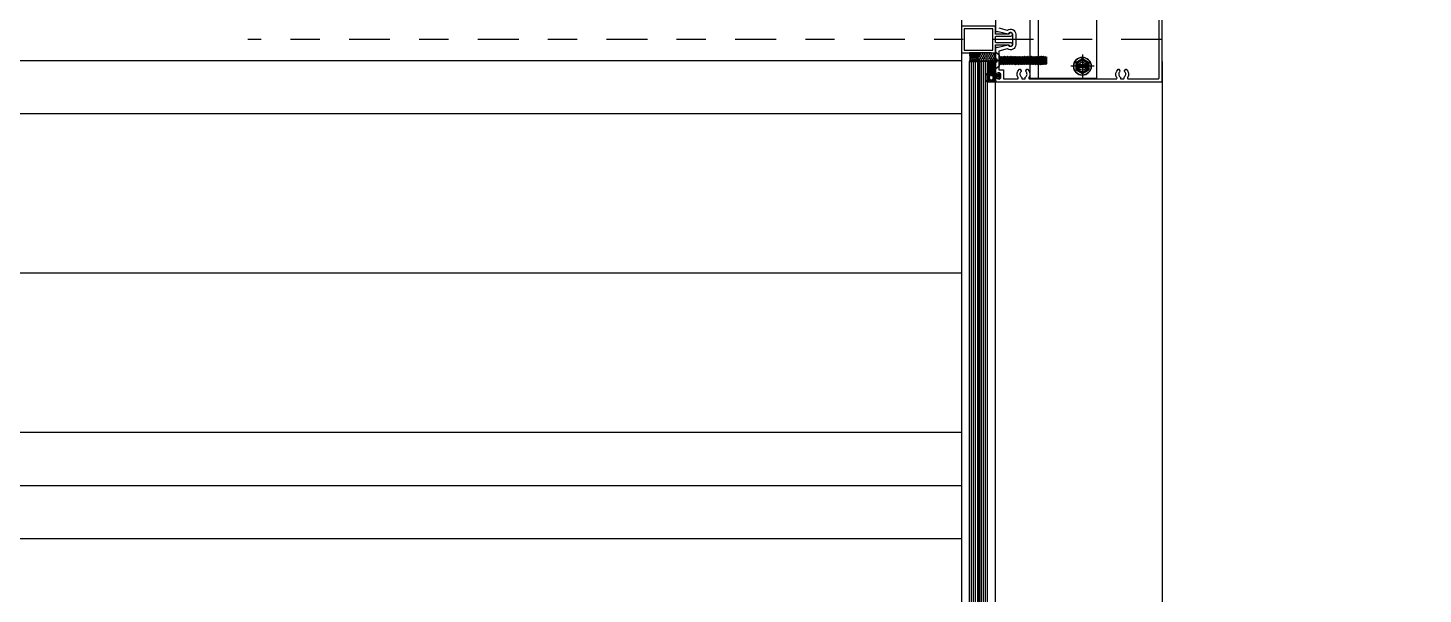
# Model space of a CAD drawing. Header units: millimetres. Extents: x -101 to 3415, y -52 to 1366.
# Drawn here: x 223.073 to 227.843, y 158.704 to 160.639 of the extents above; entities that cross this region are included whole.
import ezdxf

# ---------------------------------------------------------------- set-up
doc = ezdxf.new("R2010")
doc.units = ezdxf.units.MM
doc.linetypes.add('CENTER3', pattern=[0.28, 0.14, -0.05, 0.04, -0.05])
doc.layers.add('00_ARQ', color=8, linetype='Continuous')
doc.layers.add('A-CANCELERIA', color=2, linetype='Continuous')

# ---------------------------------------------------------------- blocks, each defined once
blk = doc.blocks.new('AUDIT_I_220507212152-0')
at = {"layer": 'A-CANCELERIA'}
h = blk.add_hatch(dxfattribs=at)
h.set_pattern_fill('SELLADOR', color=256, scale=0.0254, angle=-90, style=0)
h.set_pattern_definition([(270, (247.7733591, -56.3400958), (0.00025604724, -0.00012802362), [0, -0.00025604724])])
edge = h.paths.add_edge_path()
edge.add_line((282.3377, -57.1904), (282.3467, -57.1904))
edge.add_arc((282.3467, -57.1901), 0.0003, 270, 344.0117)
edge.add_arc((282.3661, -57.1936), 0.0195, 169.9449, 189.3796)
edge.add_line((282.3469, -57.1968), (282.3409, -57.1968))
edge.add_line((282.3409, -57.1968), (282.3377, -57.1968))
edge.add_arc((282.3377, -57.1936), 0.00318, 270, 449.9812)
h = blk.add_hatch(dxfattribs=at)
h.set_pattern_fill('ANSI37', color=256, scale=0.0002, angle=-90, style=0)
h.set_pattern_definition([(315, (250.7601712, -62.69838193), (0.000449012806, 0.000449012806), []), (45, (250.7601712, -62.69838193), (-0.000449012806, 0.000449012806), [])])
edge = h.paths.add_edge_path()
edge.add_line((282.3272, -57.2122), (282.3274, -57.2104))
edge.add_line((282.3274, -57.2104), (282.3274, -57.2092))
edge.add_arc((282.327, -57.2092), 0.000381, 360, 438.6001)
edge.add_line((282.3271, -57.2088), (282.3249, -57.2083))
edge.add_arc((282.3249, -57.2085), 0.000127, 438.6001, 554.6322)
edge.add_line((282.3247, -57.2085), (282.325, -57.2096))
edge.add_arc((282.3247, -57.2097), 0.000381, 194.6322, 374.6322, ccw=False)
edge.add_line((282.3243, -57.2098), (282.3237, -57.2076))
edge.add_line((282.3237, -57.2076), (282.3243, -57.2054))
edge.add_arc((282.3247, -57.2055), 0.000381, 345.3678, 525.3678, ccw=False)
edge.add_line((282.325, -57.2056), (282.3247, -57.2067))
edge.add_arc((282.3249, -57.2067), 0.000127, 525.3678, 641.3999)
edge.add_line((282.3249, -57.2068), (282.3271, -57.2064))
edge.add_arc((282.327, -57.206), 0.000381, 281.3999, 360)
edge.add_line((282.3274, -57.206), (282.3274, -57.2058))
edge.add_line((282.3274, -57.2058), (282.3337, -57.2058))
edge.add_line((282.3337, -57.2058), (282.3337, -57.2076))
edge.add_line((282.3337, -57.2076), (282.3337, -57.2104))
edge.add_line((282.3337, -57.2104), (282.3337, -57.2122))
edge.add_line((282.3337, -57.2122), (282.3272, -57.2122))
edge = h.paths.add_edge_path(flags=16)
edge.add_line((282.3317, -57.2092), (282.3317, -57.2087))
edge.add_arc((282.3306, -57.2087), 0.00114, 360, 540)
edge.add_line((282.3294, -57.2087), (282.3294, -57.2092))
edge.add_arc((282.3306, -57.2092), 0.00114, 540, 720)

msp = doc.modelspace()

# ---------------------------------------------------------------- hatches: boundary and pattern name
at = {"layer": '00_ARQ'}
h = msp.add_hatch(dxfattribs=at)
h.set_pattern_fill('PLASTI', color=9, scale=0.228646)
h.set_pattern_definition([(0, (-3488.3955, -6.6233), (0, 1.4519016), []), (0, (-3488.3955, -6.4419), (0, 1.4519016), []), (0, (-3488.3955, -6.2604), (0, 1.4519016), []), (0, (-3488.3955, -5.7159), (0, 1.4519016), [])])
edge = h.paths.add_edge_path()
edge.add_line((226.2649, 169.1231), (226.2649, 80.5374))
edge.add_line((226.2649, 80.5374), (213.9179, 80.5374))
edge.add_line((213.9179, 80.5374), (213.9179, 179.9984))
edge.add_line((213.9179, 179.9984), (255.187, 179.9984))
edge.add_line((255.187, 179.9984), (255.187, 163.5359))
edge.add_line((255.187, 163.5359), (242.2388, 163.5359))
edge.add_line((242.2388, 163.5359), (242.2388, 175.334))
edge.add_line((242.2388, 175.334), (234.0075, 175.334))
edge.add_line((234.0075, 175.334), (234.0075, 163.5359))
edge.add_line((234.0075, 163.5359), (227.2349, 163.5359))
edge.add_line((227.2349, 163.5359), (227.2349, 163.7409))
edge.add_line((227.2349, 163.7409), (226.9508, 163.7409))
edge.add_line((226.9508, 163.7409), (226.9508, 169.1157))
edge.add_line((226.9508, 169.1157), (227.0024, 169.1157))
edge.add_arc((227.0024, 169.1112), 0.00457, 38.4506, 90, ccw=False)
edge.add_line((227.006, 169.114), (227.1182, 168.91))
edge.add_arc((227.1213, 168.9117), 0.00343, 208.8256, 279.625)
edge.add_line((227.1218, 168.9083), (227.1886, 168.9083))
edge.add_line((227.1886, 168.9083), (227.1886, 168.9156))
edge.add_line((227.1886, 168.9156), (227.1254, 168.9156))
edge.add_arc((227.1254, 168.9202), 0.00457, 218.4506, 270, ccw=False)
edge.add_line((227.1218, 168.9173), (227.0095, 169.1213))
edge.add_arc((227.0065, 169.1197), 0.00343, 28.8256, 99.625)
edge.add_line((227.0059, 169.1231), (226.2649, 169.1231))
h = msp.add_hatch(dxfattribs=at)
h.set_pattern_fill('HONEY', color=9, scale=0.001372, angle=90, style=0)
h.set_pattern_definition([(90, (384.4279665, 164.4416817), (0.00377215011, 0.00653355721), [0.0043557048, -0.0087114096]), (330, (384.4279665, 164.4416817), (0.00377215146, -0.00653355643), [0.0043557048, -0.0087114096]), (30, (384.4279665, 164.4416817), (0.00754430158, 7.8e-10), [-0.0087114096, 0.0043557048])])
edge = h.paths.add_edge_path()
edge.add_line((226.3663, 160.5535), (226.3335, 160.5533))
edge.add_arc((226.3335, 160.5388), 0.0145, 90, 270)
edge.add_line((226.3335, 160.5243), (226.3663, 160.5245))
edge.add_arc((226.3663, 160.539), 0.0145, 270, 450)
h = msp.add_hatch(dxfattribs=at)
h.set_pattern_fill('DOTS', color=9, scale=0.000457292, style=0)
h.set_pattern_definition([(180, (359.62721535, 169.09927284), (-0.0003629754005, 0.000725950801), [0, -0.000725950801])])
edge = h.paths.add_edge_path()
edge.add_ellipse((226.3658, 160.5859), major_axis=(-0.0445, 0.0445), ratio=1, start_angle=123.6164, end_angle=148.8049, ccw=False)
edge.add_line((226.3534, 160.5243), (226.3534, 160.4839))
edge.add_ellipse((226.3658, 160.5456), major_axis=(-0.0445, 0.0445), ratio=1, start_angle=123.6164, end_angle=130.3882)
edge.add_line((226.3607, 160.4829), (226.3709, 160.4829))
edge.add_ellipse((226.3658, 160.5456), major_axis=(0.0445, 0.0445), ratio=1, start_angle=229.6118, end_angle=238.8049)
edge.add_line((226.3808, 160.4845), (226.3808, 160.5248))

# ---------------------------------------------------------------- linework, layer by layer
at = {"layer": '00_ARQ', "color": 9}
for p, q in [((226.5546, 160.5396), (226.5546, 160.5156)), ((226.3262, 160.5243), (226.3193, 160.5243)), ((226.3808, 160.5272), (226.4069, 160.5272))]:
    msp.add_line(p, q, dxfattribs=at)
for points in [[(226.3791, 160.6447, 0), (226.2666, 160.6447, 0.414214)], [(226.3808, 144.1565), (226.3808, 144.1805, 0.414214), (226.3791, 144.1822, 0), (226.2666, 144.1822, 0.414214), (226.2649, 144.1805)], [(226.3808, 160.7142), (226.3808, 160.6282, 0.414214), (226.3826, 160.6265), (226.3899, 160.6265), (226.4243, 160.6188, 0.356258), (226.4258, 160.6196, -0.808797), (226.4389, 160.6168), (226.4389, 160.5813, -0.808797), (226.4258, 160.5785, 0.356258), (226.4243, 160.5792), (226.3899, 160.5716), (226.3826, 160.5716, 0.414214), (226.3808, 160.5698), (226.3808, 160.4838, 0.669376), (226.3838, 160.4826, -0.199773), (226.3912, 160.4857), (226.3924, 160.4857, -0.414214), (226.3982, 160.4798), (226.3982, 160.4696, -0.414214), (226.3924, 160.4638), (226.3912, 160.4638, -0.199773), (226.3838, 160.4669, 0.669376), (226.3808, 160.4657), (226.3808, 160.4657), (226.3808, 160.4561, 0.414214), (226.3831, 160.4538), (226.9491, 160.4538, 0.414214), (226.9508, 160.4556), (226.9508, 160.7425, 0.414214)], [(226.3924, 160.6388), (226.4207, 160.6312, 0.221837), (226.4219, 160.6314), (226.4219, 160.6314, -0.606882), (226.4499, 160.6168), (226.4499, 160.5813, -0.608426), (226.4218, 160.5667, 0.222929), (226.4207, 160.5669), (226.3924, 160.5594, 0.339454), (226.3918, 160.5585), (226.3918, 160.497, 0.414214), (226.3931, 160.4956), (226.4069, 160.4956, -0.414214), (226.4082, 160.4943), (226.4082, 160.4661, 0.414214), (226.4096, 160.4648), (226.4561, 160.4648, 0.597055), (226.4581, 160.4685, -0.38562), (226.4626, 160.4975, -0.433937), (226.4646, 160.4973), (226.4686, 160.4916, -0.384737), (226.4684, 160.4897, 0.496289), (226.4697, 160.4704, -0.251974), (226.4703, 160.4693), (226.4703, 160.4661, 0.414214), (226.4717, 160.4648), (226.4811, 160.4648, 0.414214), (226.4825, 160.4661), (226.4825, 160.4693, -0.251973), (226.4831, 160.4704, 0.496295), (226.4844, 160.4897, -0.384687), (226.4841, 160.4916), (226.4882, 160.4973, -0.434031), (226.4901, 160.4975, -0.385613), (226.4946, 160.4685, 0.597063), (226.4967, 160.4648), (226.7938, 160.4648, 0.597023), (226.7958, 160.4685, -0.38562), (226.8003, 160.4975, -0.433937), (226.8023, 160.4973), (226.8063, 160.4916, -0.384737), (226.8061, 160.4897, 0.496289), (226.8074, 160.4704, -0.251974), (226.808, 160.4693), (226.808, 160.4661, 0.414214), (226.8094, 160.4648), (226.8188, 160.4648, 0.414214), (226.8201, 160.4661), (226.8201, 160.4693, -0.251973), (226.8207, 160.4704, 0.496295), (226.822, 160.4897, -0.384687), (226.8218, 160.4916), (226.8258, 160.4973, -0.434031), (226.8278, 160.4975, -0.385613), (226.8323, 160.4685, 0.597036), (226.8343, 160.4648), (226.9362, 160.4648, 0.414214), (226.9398, 160.4684), (226.9398, 160.7296, 0.414214)], [(226.2649, 160.643), (226.2649, 160.555, 0.414214), (226.2666, 160.5533), (226.3791, 160.5533, 0.414214), (226.3808, 160.555), (226.3808, 160.5791, -0.414214), (226.3826, 160.5808), (226.4258, 160.5808, -0.299044), (226.4274, 160.5798, 0.814098), (226.4389, 160.5821, 0.414214), (226.4329, 160.5881), (226.3826, 160.5881, -0.414214), (226.3808, 160.5899), (226.3808, 160.6082, -0.414214), (226.3826, 160.6099), (226.4329, 160.6099, 0.999975), (226.4329, 160.6219, 0.299206), (226.4274, 160.6183, -0.299044), (226.4258, 160.6172), (226.3826, 160.6172, -0.414214), (226.3808, 160.619), (226.3808, 160.643, 0.414214)], [(226.9508, 160.5243), (226.9508, 147.1545), (226.7074, 147.1545), (226.6936, 147.1682), (226.6936, 147.2894, 0.414214), (226.6708, 147.3123), (226.6065, 147.3123, 0.414214), (226.5836, 147.2894), (226.5836, 147.1682), (226.5699, 147.1545), (226.4187, 147.1545), (226.4187, 147.2314, 0.414214), (226.4072, 147.2428), (226.3808, 147.2428), (226.3808, 160.5243)]]:
    msp.add_lwpolyline(points, format="xyb", dxfattribs=at)
for points in [[(226.2649, 169.1231), (226.2649, 80.5374)], [(226.5273, 160.4664), (226.5273, 160.7316)], [(226.3936, 160.5411), (226.3954, 160.5379), (226.3932, 160.5218)], [(226.3936, 160.5411), (226.3932, 160.5376)], [(226.3932, 160.5411), (226.3936, 160.5411)], [(226.3957, 160.5133), (226.3987, 160.5411)], [(226.3994, 160.5411), (226.3965, 160.5133)], [(226.4045, 160.5411), (226.4016, 160.5133)], [(226.4052, 160.5411), (226.4023, 160.5133)], [(226.4074, 160.5133), (226.4103, 160.5411)], [(226.411, 160.5411), (226.4081, 160.5133)], [(226.4161, 160.5411), (226.4132, 160.5133)], [(226.4168, 160.5411), (226.4139, 160.5133)], [(226.419, 160.5133), (226.4219, 160.5411)], [(226.4226, 160.5411), (226.4197, 160.5133)], [(226.4236, 160.5315), (226.4244, 160.5379), (226.4236, 160.5394)], [(226.4277, 160.5411), (226.4248, 160.5133)], [(226.4284, 160.5411), (226.4255, 160.5133)], [(226.4306, 160.5133), (226.4335, 160.5411)], [(226.4342, 160.5411), (226.4313, 160.5133)], [(226.4393, 160.5411), (226.4364, 160.5133)], [(226.44, 160.5411), (226.4371, 160.5133)], [(226.4451, 160.5411), (226.4422, 160.5133)], [(226.4458, 160.5411), (226.4429, 160.5133)], [(226.448, 160.5133), (226.4509, 160.5411)], [(226.4516, 160.5411), (226.4487, 160.5133)], [(226.4567, 160.5411), (226.4538, 160.5133)], [(226.4575, 160.5411), (226.4545, 160.5133)], [(226.4596, 160.5133), (226.4625, 160.5411)], [(226.4633, 160.5411), (226.4604, 160.5133)], [(226.4687, 160.5218), (226.468, 160.5165), (226.4662, 160.5133), (226.4654, 160.5133), (226.4636, 160.5165), (226.4665, 160.5379), (226.4683, 160.5411), (226.4687, 160.5411)], [(226.4683, 160.5411), (226.4654, 160.5133)], [(226.4687, 160.5411), (226.4687, 160.5165), (226.468, 160.5165)], [(226.4741, 160.5411), (226.4712, 160.5133)], [(226.4749, 160.5411), (226.472, 160.5133)], [(226.4771, 160.5133), (226.48, 160.5411)], [(226.4807, 160.5411), (226.4778, 160.5133)], [(226.4858, 160.5411), (226.4829, 160.5133)], [(226.4865, 160.5411), (226.4836, 160.5133)], [(226.4887, 160.5133), (226.4916, 160.5411)], [(226.4923, 160.5411), (226.4894, 160.5133)], [(226.4932, 160.5315), (226.4941, 160.5379), (226.4932, 160.5394)], [(226.4974, 160.5411), (226.4945, 160.5133)], [(226.4981, 160.5411), (226.4952, 160.5133)], [(226.5003, 160.5133), (226.5032, 160.5411)], [(226.5039, 160.5411), (226.501, 160.5133)], [(226.509, 160.5411), (226.5061, 160.5133)], [(226.5097, 160.5411), (226.5068, 160.5133)], [(226.5148, 160.5411), (226.5119, 160.5133)], [(226.5155, 160.5411), (226.5126, 160.5133)], [(226.5177, 160.5133), (226.5206, 160.5411)], [(226.5213, 160.5411), (226.5184, 160.5133)], [(226.5264, 160.5411), (226.5235, 160.5133)], [(226.5271, 160.5411), (226.5242, 160.5133)], [(226.5293, 160.5133), (226.5322, 160.5411)], [(226.533, 160.5411), (226.53, 160.5133)], [(226.5384, 160.5218), (226.5377, 160.5165), (226.5359, 160.5133), (226.5351, 160.5133), (226.5333, 160.5165), (226.5362, 160.5379), (226.538, 160.5411), (226.5384, 160.5411)], [(226.538, 160.5411), (226.5351, 160.5133)], [(226.5351, 160.5133), (226.538, 160.5411)], [(226.5388, 160.5411), (226.5359, 160.5133)], [(226.5384, 160.5411), (226.5384, 160.5165), (226.5377, 160.5165)], [(226.5442, 160.5218), (226.5435, 160.5165), (226.5417, 160.5133), (226.5409, 160.5133), (226.5391, 160.5165), (226.542, 160.5379), (226.5438, 160.5411), (226.5442, 160.5411)], [(226.5438, 160.5411), (226.5409, 160.5133)], [(226.5409, 160.5133), (226.5438, 160.5411)], [(226.5446, 160.5411), (226.5417, 160.5133)], [(226.5442, 160.5411), (226.5442, 160.5165), (226.5435, 160.5165)], [(226.5496, 160.5411), (226.5467, 160.5133)], [(226.5504, 160.5411), (226.5475, 160.5133)], [(226.5546, 160.5396), (226.5536, 160.5379), (226.5507, 160.5165), (226.5526, 160.5133), (226.5533, 160.5133), (226.5546, 160.5156)], [(226.6778, 160.5474), (226.6778, 160.4677)], [(226.2916, 147.1927), (226.2916, 160.5243), (226.319, 160.5243), (226.319, 147.1927)], [(226.2984, 147.1927), (226.2984, 160.5243)], [(226.3053, 147.1927), (226.3053, 160.5243)], [(226.3121, 147.1927), (226.3121, 160.5243)], [(226.3534, 147.1927), (226.3534, 160.5243), (226.3259, 160.5243), (226.3259, 147.1927)], [(226.3328, 147.1927), (226.3328, 160.5243)], [(226.3397, 147.1927), (226.3397, 160.5243)], [(226.3465, 147.1927), (226.3465, 160.5243)], [(226.4806, 160.5272), (226.3664, 160.5272)], [(226.3939, 160.5165), (226.3932, 160.5165)], [(226.3968, 160.5379), (226.3954, 160.5379)], [(226.3983, 160.5165), (226.3997, 160.5165)], [(226.4012, 160.5379), (226.4026, 160.5379)], [(226.4055, 160.5165), (226.4041, 160.5165)], [(226.4085, 160.5379), (226.407, 160.5379)], [(226.4099, 160.5165), (226.4114, 160.5165)], [(226.4128, 160.5379), (226.4143, 160.5379)], [(226.4172, 160.5165), (226.4157, 160.5165)], [(226.4201, 160.5379), (226.4186, 160.5379)], [(226.4215, 160.5165), (226.423, 160.5165)], [(226.4244, 160.5379), (226.4259, 160.5379)], [(226.4288, 160.5165), (226.4273, 160.5165)], [(226.4317, 160.5379), (226.4302, 160.5379)], [(226.4331, 160.5165), (226.4346, 160.5165)], [(226.436, 160.5379), (226.4375, 160.5379)], [(226.4389, 160.5165), (226.4404, 160.5165)], [(226.4418, 160.5379), (226.4433, 160.5379)], [(226.4462, 160.5165), (226.4447, 160.5165)], [(226.4491, 160.5379), (226.4477, 160.5379)], [(226.4506, 160.5165), (226.452, 160.5165)], [(226.4535, 160.5379), (226.4549, 160.5379)], [(226.4578, 160.5165), (226.4564, 160.5165)], [(226.4607, 160.5379), (226.4593, 160.5379)], [(226.4622, 160.5165), (226.4636, 160.5165)], [(226.4651, 160.5379), (226.4665, 160.5379)], [(226.4687, 160.5376), (226.4662, 160.5133)], [(226.468, 160.5165), (226.4694, 160.5165)], [(226.4709, 160.5379), (226.4723, 160.5379)], [(226.4752, 160.5165), (226.4738, 160.5165)], [(226.4781, 160.5379), (226.4767, 160.5379)], [(226.4796, 160.5165), (226.481, 160.5165)], [(226.4825, 160.5379), (226.484, 160.5379)], [(226.4869, 160.5165), (226.4854, 160.5165)], [(226.4898, 160.5379), (226.4883, 160.5379)], [(226.4912, 160.5165), (226.4927, 160.5165)], [(226.4941, 160.5379), (226.4956, 160.5379)], [(226.4985, 160.5165), (226.497, 160.5165)], [(226.5014, 160.5379), (226.4999, 160.5379)], [(226.5028, 160.5165), (226.5043, 160.5165)], [(226.5057, 160.5379), (226.5072, 160.5379)], [(226.5086, 160.5165), (226.5101, 160.5165)], [(226.5115, 160.5379), (226.513, 160.5379)], [(226.5159, 160.5165), (226.5144, 160.5165)], [(226.5188, 160.5379), (226.5173, 160.5379)], [(226.5202, 160.5165), (226.5217, 160.5165)], [(226.5232, 160.5379), (226.5246, 160.5379)], [(226.5275, 160.5165), (226.5261, 160.5165)], [(226.5304, 160.5379), (226.529, 160.5379)], [(226.5319, 160.5165), (226.5333, 160.5165)], [(226.5333, 160.5165), (226.5319, 160.5165)], [(226.5348, 160.5379), (226.5362, 160.5379)], [(226.5362, 160.5379), (226.5348, 160.5379)], [(226.5384, 160.5376), (226.5359, 160.5133)], [(226.5377, 160.5165), (226.5391, 160.5165)], [(226.5391, 160.5165), (226.5377, 160.5165)], [(226.5406, 160.5379), (226.542, 160.5379)], [(226.542, 160.5379), (226.5406, 160.5379)], [(226.5442, 160.5376), (226.5417, 160.5133)], [(226.5435, 160.5165), (226.5449, 160.5165)], [(226.5464, 160.5379), (226.5478, 160.5379)], [(226.5507, 160.5165), (226.5493, 160.5165)], [(226.5536, 160.5379), (226.5522, 160.5379)], [(226.5526, 160.5133), (226.5546, 160.5327)], [(226.5546, 160.5258), (226.5533, 160.5133)], [(226.7177, 160.5076), (226.6379, 160.5076)], [(226.6996, 160.5119), (226.656, 160.5119)], [(226.6996, 160.5032), (226.656, 160.5032)]]:
    msp.add_lwpolyline(points, dxfattribs=at)
for points in [[(226.4982, 160.4664), (226.7269, 160.4664), (226.7269, 160.7316), (226.4982, 160.7316)], [(226.3808, 160.5224), (226.3865, 160.5224), (226.3865, 160.532), (226.3808, 160.532), (226.3808, 160.5566), (226.3932, 160.5462), (226.3932, 160.5082), (226.3808, 160.4978)], [(226.3957, 160.5133), (226.3965, 160.5133), (226.3983, 160.5165), (226.4012, 160.5379), (226.3994, 160.5411), (226.3987, 160.5411), (226.3968, 160.5379), (226.3939, 160.5165)], [(226.4052, 160.5411), (226.407, 160.5379), (226.4041, 160.5165), (226.4023, 160.5133), (226.4016, 160.5133), (226.3997, 160.5165), (226.4026, 160.5379), (226.4045, 160.5411)], [(226.4074, 160.5133), (226.4081, 160.5133), (226.4099, 160.5165), (226.4128, 160.5379), (226.411, 160.5411), (226.4103, 160.5411), (226.4085, 160.5379), (226.4055, 160.5165)], [(226.4168, 160.5411), (226.4186, 160.5379), (226.4157, 160.5165), (226.4139, 160.5133), (226.4132, 160.5133), (226.4114, 160.5165), (226.4143, 160.5379), (226.4161, 160.5411)], [(226.419, 160.5133), (226.4197, 160.5133), (226.4215, 160.5165), (226.4244, 160.5379), (226.4226, 160.5411), (226.4219, 160.5411), (226.4201, 160.5379), (226.4172, 160.5165)], [(226.4284, 160.5411), (226.4302, 160.5379), (226.4273, 160.5165), (226.4255, 160.5133), (226.4248, 160.5133), (226.423, 160.5165), (226.4259, 160.5379), (226.4277, 160.5411)], [(226.4306, 160.5133), (226.4313, 160.5133), (226.4331, 160.5165), (226.436, 160.5379), (226.4342, 160.5411), (226.4335, 160.5411), (226.4317, 160.5379), (226.4288, 160.5165)], [(226.44, 160.5411), (226.4418, 160.5379), (226.4389, 160.5165), (226.4371, 160.5133), (226.4364, 160.5133), (226.4346, 160.5165), (226.4375, 160.5379), (226.4393, 160.5411)], [(226.4458, 160.5411), (226.4477, 160.5379), (226.4447, 160.5165), (226.4429, 160.5133), (226.4422, 160.5133), (226.4404, 160.5165), (226.4433, 160.5379), (226.4451, 160.5411)], [(226.448, 160.5133), (226.4487, 160.5133), (226.4506, 160.5165), (226.4535, 160.5379), (226.4516, 160.5411), (226.4509, 160.5411), (226.4491, 160.5379), (226.4462, 160.5165)], [(226.4575, 160.5411), (226.4593, 160.5379), (226.4564, 160.5165), (226.4545, 160.5133), (226.4538, 160.5133), (226.452, 160.5165), (226.4549, 160.5379), (226.4567, 160.5411)], [(226.4596, 160.5133), (226.4604, 160.5133), (226.4622, 160.5165), (226.4651, 160.5379), (226.4633, 160.5411), (226.4625, 160.5411), (226.4607, 160.5379), (226.4578, 160.5165)], [(226.4749, 160.5411), (226.4767, 160.5379), (226.4738, 160.5165), (226.472, 160.5133), (226.4712, 160.5133), (226.4694, 160.5165), (226.4723, 160.5379), (226.4741, 160.5411)], [(226.4771, 160.5133), (226.4778, 160.5133), (226.4796, 160.5165), (226.4825, 160.5379), (226.4807, 160.5411), (226.48, 160.5411), (226.4781, 160.5379), (226.4752, 160.5165)], [(226.4865, 160.5411), (226.4883, 160.5379), (226.4854, 160.5165), (226.4836, 160.5133), (226.4829, 160.5133), (226.481, 160.5165), (226.484, 160.5379), (226.4858, 160.5411)], [(226.4887, 160.5133), (226.4894, 160.5133), (226.4912, 160.5165), (226.4941, 160.5379), (226.4923, 160.5411), (226.4916, 160.5411), (226.4898, 160.5379), (226.4869, 160.5165)], [(226.4981, 160.5411), (226.4999, 160.5379), (226.497, 160.5165), (226.4952, 160.5133), (226.4945, 160.5133), (226.4927, 160.5165), (226.4956, 160.5379), (226.4974, 160.5411)], [(226.5003, 160.5133), (226.501, 160.5133), (226.5028, 160.5165), (226.5057, 160.5379), (226.5039, 160.5411), (226.5032, 160.5411), (226.5014, 160.5379), (226.4985, 160.5165)], [(226.5097, 160.5411), (226.5115, 160.5379), (226.5086, 160.5165), (226.5068, 160.5133), (226.5061, 160.5133), (226.5043, 160.5165), (226.5072, 160.5379), (226.509, 160.5411)], [(226.5155, 160.5411), (226.5173, 160.5379), (226.5144, 160.5165), (226.5126, 160.5133), (226.5119, 160.5133), (226.5101, 160.5165), (226.513, 160.5379), (226.5148, 160.5411)], [(226.5177, 160.5133), (226.5184, 160.5133), (226.5202, 160.5165), (226.5232, 160.5379), (226.5213, 160.5411), (226.5206, 160.5411), (226.5188, 160.5379), (226.5159, 160.5165)], [(226.5271, 160.5411), (226.529, 160.5379), (226.5261, 160.5165), (226.5242, 160.5133), (226.5235, 160.5133), (226.5217, 160.5165), (226.5246, 160.5379), (226.5264, 160.5411)], [(226.5293, 160.5133), (226.53, 160.5133), (226.5319, 160.5165), (226.5348, 160.5379), (226.533, 160.5411), (226.5322, 160.5411), (226.5304, 160.5379), (226.5275, 160.5165)], [(226.5351, 160.5133), (226.5359, 160.5133), (226.5377, 160.5165), (226.5406, 160.5379), (226.5388, 160.5411), (226.538, 160.5411), (226.5362, 160.5379), (226.5333, 160.5165)], [(226.5409, 160.5133), (226.5417, 160.5133), (226.5435, 160.5165), (226.5464, 160.5379), (226.5446, 160.5411), (226.5438, 160.5411), (226.542, 160.5379), (226.5391, 160.5165)], [(226.5504, 160.5411), (226.5522, 160.5379), (226.5493, 160.5165), (226.5475, 160.5133), (226.5467, 160.5133), (226.5449, 160.5165), (226.5478, 160.5379), (226.5496, 160.5411)], [(226.6996, 160.5201), (226.6778, 160.5327), (226.656, 160.5201), (226.656, 160.495), (226.6778, 160.4824), (226.6996, 160.495)], [(226.6996, 160.5201), (226.6996, 160.495), (226.6778, 160.4824), (226.656, 160.495), (226.656, 160.5201), (226.6778, 160.5327)], [(226.6996, 160.5119), (226.656, 160.5119), (226.656, 160.5032), (226.6996, 160.5032)]]:
    msp.add_lwpolyline(points, close=True, dxfattribs=at)
at = {"layer": '00_ARQ', "color": 9, "elevation": -0.0001}
msp.add_lwpolyline([(226.2736, 160.5642, 0.414214), (226.2754, 160.5624), (226.3379, 160.5624), (226.3699, 160.5624, 0.414214), (226.3717, 160.5642), (226.3717, 160.6339, 0.414214), (226.3699, 160.6356), (226.3379, 160.6356), (226.2754, 160.6356, 0.414214), (226.2736, 160.6339)], format="xyb", close=True, dxfattribs=at)
at = {"layer": '00_ARQ', "color": 9, "linetype": 'CENTER3'}
msp.add_lwpolyline([(226.9508, 160.599), (223.8245, 160.599)], dxfattribs=at)
at = {"layer": '00_ARQ', "color": 9}
for points in [[(226.3335, 160.5533), (226.2927, 160.5533, -0.334652), (226.2914, 160.5543, -0.085004), (226.2916, 160.5243), (226.319, 160.5243), (226.3335, 160.5243, -0.999836)], [(226.3663, 160.5535), (226.3335, 160.5533, 1), (226.3335, 160.5243), (226.3663, 160.5245, 1)], [(226.6476, 160.5076, 1), (226.708, 160.5076, 1)], [(226.6565, 160.5119), (226.6597, 160.5119, -0.788045), (226.6959, 160.5119), (226.6991, 160.5119, 0.816497)], [(226.6565, 160.5119), (226.6597, 160.5119, -0.788045), (226.6959, 160.5119), (226.6991, 160.5119, 0.816497)], [(226.6597, 160.5032), (226.6565, 160.5032, 0.816497), (226.6991, 160.5032), (226.6959, 160.5032, -0.788045)], [(226.6991, 160.5032), (226.6959, 160.5032, -0.788045), (226.6597, 160.5032), (226.6565, 160.5032, 0.816497)], [(226.6597, 160.5119), (226.6959, 160.5119, 0.788045)], [(226.6597, 160.5119), (226.6959, 160.5119, 0.788045)], [(226.6959, 160.5032), (226.6597, 160.5032, 0.788045)], [(226.6959, 160.5032), (226.6597, 160.5032, 0.788045)], [(226.3822, 160.4803), (226.3923, 160.4782, 0.554492), (226.393, 160.4789), (226.3917, 160.4839, -1), (226.395, 160.4848), (226.3977, 160.4747), (226.395, 160.4647, -1), (226.3917, 160.4656), (226.393, 160.4705, 0.554492), (226.3923, 160.4712), (226.3822, 160.4692, 0.357068), (226.3808, 160.4675), (226.3808, 160.462), (226.3817, 160.4538), (226.35, 160.4538), (226.3518, 160.462), (226.3518, 160.4747), (226.35, 160.4829), (226.3808, 160.4829), (226.3808, 160.482, 0.357068)], [(226.3817, 160.4538), (226.3808, 160.462), (226.3808, 160.4675, -0.357068), (226.3822, 160.4692), (226.3923, 160.4712, -0.554492), (226.393, 160.4705), (226.3917, 160.4656, 1), (226.395, 160.4647), (226.3977, 160.4747), (226.395, 160.4848, 1), (226.3917, 160.4839), (226.393, 160.4789, -0.554492), (226.3923, 160.4782), (226.3822, 160.4803, -0.357068), (226.3808, 160.482), (226.3808, 160.4829), (226.3518, 160.4829), (226.3518, 160.4747), (226.3518, 160.4747), (226.3518, 160.462), (226.3518, 160.462), (226.3518, 160.4538)]]:
    msp.add_lwpolyline(points, format="xyb", close=True, dxfattribs=at)
at = {"layer": '00_ARQ', "color": 9, "const_width": 0.00457}
msp.add_lwpolyline([(226.3225, 147.1927), (226.3225, 160.5243)], dxfattribs=at)
at = {"layer": '00_ARQ', "color": 9}
for radius in [0.0302, 0.0137, 0.0137]:
    msp.add_circle((226.6778, 160.5076), radius, dxfattribs=at)
for centre in [(226.3658, 160.5859), (226.3658, 160.5456)]:
    msp.add_arc(centre, 0.0629, 258.6164, 283.8049, dxfattribs=at)

# ---------------------------------------------------------------- block references
at = {"layer": '00_ARQ', "color": 9, "xscale": -4.572918431750428, "yscale": 4.572918431750796, "zscale": 4.572918431750772}
msp.add_blockref('AUDIT_I_220507212152-0', (1517.441, 422.0803), dxfattribs=at)

doc.saveas('drawing.dxf')
